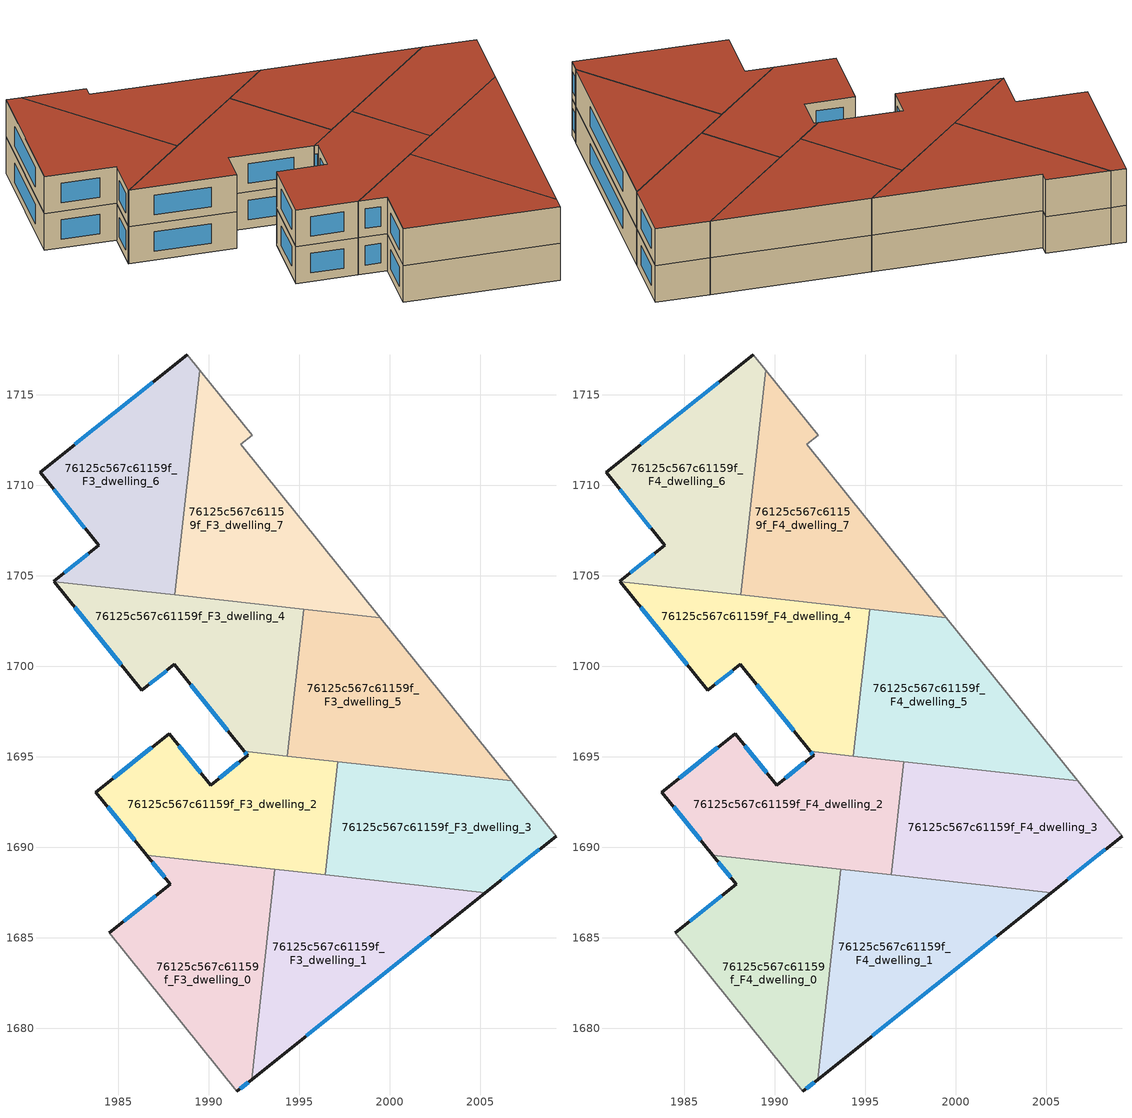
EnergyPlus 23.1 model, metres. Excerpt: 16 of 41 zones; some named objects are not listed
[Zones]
76125c567c61159f_F3_dwelling_0
 floor to 76125c567c61159f_F2_dwelling_0 (EU_floor_Construction): 1993.66,1688.78 1992.37,1677.17 1991.55,1676.52 1984.51,1685.28 1987.87,1687.96 1986.58,1689.57 z9
 wall outside (EU_wall_Construction): 1991.55,1676.52 1992.37,1677.17 / 1986.58,1689.57 1987.87,1687.96 1984.51,1685.28 z9:12
 wall to 76125c567c61159f_F3_dwelling_1 (EU_wall_Construction): 1992.37,1677.17 1993.66,1688.78 1986.58,1689.57 z9:12
 wall adiabatic (EU_wall_Construction): 1984.51,1685.28 1991.55,1676.52 z9:12
 window (EU_Window_Construction): 1991.74,1676.67 1992.18,1677.02 / 1987.08,1687.33 1985.3,1685.91 / 1986.88,1689.19 1987.57,1688.34 z9.7:11.3
76125c567c61159f_F3_dwelling_1
 floor to 76125c567c61159f_F2_dwelling_1 (EU_floor_Construction): 2005.28,1687.5 1992.37,1677.17 1993.66,1688.78 z9
 wall outside (EU_wall_Construction): 1992.37,1677.17 2005.28,1687.5 z9:12
 wall to 76125c567c61159f_F3_dwelling_2 (EU_wall_Construction): 1996.43,1688.48 1986.58,1689.57 z9:12
 wall to 76125c567c61159f_F3_dwelling_3 (EU_wall_Construction): 2005.28,1687.5 1996.43,1688.48 z9:12
 window (EU_Window_Construction): 1995.4,1679.59 2002.25,1685.07 z9.7:11.3
76125c567c61159f_F3_dwelling_2
 floor to 76125c567c61159f_F2_dwelling_2 (EU_floor_Construction): 1997.13,1694.74 1996.43,1688.48 1986.58,1689.57 1983.77,1693.06 1987.82,1696.29 1990.1,1693.44 1992.15,1695.08 1991.96,1695.31 z9
 wall outside (EU_wall_Construction): 1991.96,1695.31 1992.15,1695.08 1990.1,1693.44 1987.82,1696.29 1983.77,1693.06 1986.58,1689.57 z9:12
 wall to 76125c567c61159f_F3_dwelling_3 (EU_wall_Construction): 1996.43,1688.48 1997.13,1694.74 z9:12
 wall to 76125c567c61159f_F3_dwelling_5 (EU_wall_Construction): 1997.13,1694.74 1994.36,1695.05 z9:12
 wall to 76125c567c61159f_F3_dwelling_4 (EU_wall_Construction): 1994.35,1695.05 1991.96,1695.31 z9:12
 window (EU_Window_Construction): 1984.43,1692.24 1985.92,1690.39 / 1986.87,1695.53 1984.72,1693.82 / 1989.57,1694.11 1988.35,1695.62 / 1991.67,1694.7 1990.58,1693.83 / 1992.01,1695.26 1992.11,1695.14 z9.7:11.3
76125c567c61159f_F3_dwelling_3
 floor to 76125c567c61159f_F2_dwelling_3 (EU_floor_Construction): 2006.73,1693.68 2009.19,1690.62 2005.28,1687.5 1996.43,1688.48 1997.13,1694.74 z9
 wall outside (EU_wall_Construction): 2005.28,1687.5 2009.19,1690.62 z9:12
 wall adiabatic (EU_wall_Construction): 2009.19,1690.62 2006.73,1693.68 z9:12
 wall to 76125c567c61159f_F3_dwelling_5 (EU_wall_Construction): 2006.73,1693.68 1997.13,1694.74 z9:12
 window (EU_Window_Construction): 2006.2,1688.23 2008.27,1689.89 z9.7:11.3
76125c567c61159f_F3_dwelling_4
 floor to 76125c567c61159f_F2_dwelling_4 (EU_floor_Construction): 1995.25,1703.16 1994.35,1695.05 1991.96,1695.31 1988.11,1700.11 1986.31,1698.68 1981.47,1704.69 z9
 wall outside (EU_wall_Construction): 1981.47,1704.69 1986.31,1698.68 1988.11,1700.11 1991.96,1695.31 z9:12
 wall to 76125c567c61159f_F3_dwelling_5 (EU_wall_Construction): 1994.35,1695.05 1995.25,1703.16 z9:12
 wall to 76125c567c61159f_F3_dwelling_7 (EU_wall_Construction): 1995.25,1703.16 1988.13,1703.95 z9:12
 wall to 76125c567c61159f_F3_dwelling_6 (EU_wall_Construction): 1988.13,1703.95 1981.47,1704.69 z9:12
 window (EU_Window_Construction): 1989.01,1698.98 1991.06,1696.44 / 1986.73,1699.01 1987.68,1699.77 / 1982.61,1703.28 1985.17,1700.09 z9.7:11.3
76125c567c61159f_F3_dwelling_5
 floor to 76125c567c61159f_F2_dwelling_5 (EU_floor_Construction): 1999.48,1702.69 2006.73,1693.68 1994.35,1695.05 1995.25,1703.16 z9
 wall adiabatic (EU_wall_Construction): 2006.73,1693.68 1999.48,1702.69 z9:12
 wall to 76125c567c61159f_F3_dwelling_7 (EU_wall_Construction): 1999.48,1702.69 1995.25,1703.16 z9:12
76125c567c61159f_F3_dwelling_6
 floor to 76125c567c61159f_F2_dwelling_6 (EU_floor_Construction): 1988.81,1717.23 1989.5,1716.37 1988.13,1703.95 1981.47,1704.69 1981.45,1704.71 1983.93,1706.7 1980.68,1710.74 z9
 wall outside (EU_wall_Construction): 1988.81,1717.23 1980.68,1710.74 1983.93,1706.7 1981.45,1704.71 z9:12
 wall adiabatic (EU_wall_Construction): 1989.5,1716.37 1988.81,1717.23 / 1981.45,1704.71 1981.47,1704.69 z9:12
 wall to 76125c567c61159f_F3_dwelling_7 (EU_wall_Construction): 1988.13,1703.95 1989.5,1716.37 z9:12
 window (EU_Window_Construction): 1983.35,1706.23 1982.03,1705.18 / 1981.45,1709.79 1983.17,1707.65 / 1986.9,1715.7 1982.59,1712.26 z9.7:11.3
76125c567c61159f_F3_dwelling_7
 floor to 76125c567c61159f_F2_dwelling_7 (EU_floor_Construction): 1992.41,1712.76 1991.78,1712.26 1999.48,1702.69 1988.13,1703.95 1989.5,1716.37 z9
 wall adiabatic (EU_wall_Construction): 1999.48,1702.69 1991.78,1712.26 1992.41,1712.76 1989.5,1716.37 z9:12
76125c567c61159f_F4_dwelling_0
 floor to 76125c567c61159f_F3_dwelling_0 (EU_floor_Construction): 1993.66,1688.78 1992.37,1677.17 1991.55,1676.52 1984.51,1685.28 1987.87,1687.96 1986.58,1689.57 z12
 wall outside (EU_wall_Construction): 1991.55,1676.52 1992.37,1677.17 / 1986.58,1689.57 1987.87,1687.96 1984.51,1685.28 z12:15
 wall to 76125c567c61159f_F4_dwelling_1 (EU_wall_Construction): 1992.37,1677.17 1993.66,1688.78 1986.58,1689.57 z12:15
 wall adiabatic (EU_wall_Construction): 1984.51,1685.28 1991.55,1676.52 z12:15
 window (EU_Window_Construction): 1991.74,1676.67 1992.18,1677.02 / 1987.08,1687.33 1985.3,1685.91 / 1986.88,1689.19 1987.57,1688.34 z12.7:14.3
 roof outside (EU_roof_Construction): 1992.37,1677.17 1993.66,1688.78 1986.58,1689.57 1987.87,1687.96 1984.51,1685.28 1991.55,1676.52 z15
76125c567c61159f_F4_dwelling_1
 floor to 76125c567c61159f_F3_dwelling_1 (EU_floor_Construction): 2005.28,1687.5 1992.37,1677.17 1993.66,1688.78 z12
 wall outside (EU_wall_Construction): 1992.37,1677.17 2005.28,1687.5 z12:15
 wall to 76125c567c61159f_F4_dwelling_2 (EU_wall_Construction): 1996.43,1688.48 1986.58,1689.57 z12:15
 wall to 76125c567c61159f_F4_dwelling_3 (EU_wall_Construction): 2005.28,1687.5 1996.43,1688.48 z12:15
 window (EU_Window_Construction): 1995.4,1679.59 2002.25,1685.07 z12.7:14.3
 roof outside (EU_roof_Construction): 2005.28,1687.5 1993.66,1688.78 1992.37,1677.17 z15
76125c567c61159f_F4_dwelling_2
 floor to 76125c567c61159f_F3_dwelling_2 (EU_floor_Construction): 1997.13,1694.74 1996.43,1688.48 1986.58,1689.57 1983.77,1693.06 1987.82,1696.29 1990.1,1693.44 1992.15,1695.08 1991.96,1695.31 z12
 wall outside (EU_wall_Construction): 1991.96,1695.31 1992.15,1695.08 1990.1,1693.44 1987.82,1696.29 1983.77,1693.06 1986.58,1689.57 z12:15
 wall to 76125c567c61159f_F4_dwelling_3 (EU_wall_Construction): 1996.43,1688.48 1997.13,1694.74 z12:15
 wall to 76125c567c61159f_F4_dwelling_5 (EU_wall_Construction): 1997.13,1694.74 1994.36,1695.05 z12:15
 wall to 76125c567c61159f_F4_dwelling_4 (EU_wall_Construction): 1994.35,1695.05 1991.96,1695.31 z12:15
 window (EU_Window_Construction): 1984.43,1692.24 1985.92,1690.39 / 1986.87,1695.53 1984.72,1693.82 / 1989.57,1694.11 1988.35,1695.62 / 1991.67,1694.7 1990.58,1693.83 / 1992.01,1695.26 1992.11,1695.14 z12.7:14.3
 roof outside (EU_roof_Construction): 1996.43,1688.48 1997.13,1694.74 1991.96,1695.31 1992.15,1695.08 1990.1,1693.44 1987.82,1696.29 1983.77,1693.06 1986.58,1689.57 z15
76125c567c61159f_F4_dwelling_3
 floor to 76125c567c61159f_F3_dwelling_3 (EU_floor_Construction): 2006.73,1693.68 2009.19,1690.62 2005.28,1687.5 1996.43,1688.48 1997.13,1694.74 z12
 wall outside (EU_wall_Construction): 2005.28,1687.5 2009.19,1690.62 z12:15
 wall adiabatic (EU_wall_Construction): 2009.19,1690.62 2006.73,1693.68 z12:15
 wall to 76125c567c61159f_F4_dwelling_5 (EU_wall_Construction): 2006.73,1693.68 1997.13,1694.74 z12:15
 window (EU_Window_Construction): 2006.2,1688.23 2008.27,1689.89 z12.7:14.3
 roof outside (EU_roof_Construction): 2009.19,1690.62 2006.73,1693.68 1997.13,1694.74 1996.43,1688.48 2005.28,1687.5 z15
76125c567c61159f_F4_dwelling_4
 floor to 76125c567c61159f_F3_dwelling_4 (EU_floor_Construction): 1995.25,1703.16 1994.35,1695.05 1991.96,1695.31 1988.11,1700.11 1986.31,1698.68 1981.47,1704.69 z12
 wall outside (EU_wall_Construction): 1981.47,1704.69 1986.31,1698.68 1988.11,1700.11 1991.96,1695.31 z12:15
 wall to 76125c567c61159f_F4_dwelling_5 (EU_wall_Construction): 1994.35,1695.05 1995.25,1703.16 z12:15
 wall to 76125c567c61159f_F4_dwelling_7 (EU_wall_Construction): 1995.25,1703.16 1988.13,1703.95 z12:15
 wall to 76125c567c61159f_F4_dwelling_6 (EU_wall_Construction): 1988.13,1703.95 1981.47,1704.69 z12:15
 window (EU_Window_Construction): 1989.01,1698.98 1991.06,1696.44 / 1986.73,1699.01 1987.68,1699.77 / 1982.61,1703.28 1985.17,1700.09 z12.7:14.3
 roof outside (EU_roof_Construction): 1994.35,1695.05 1995.25,1703.16 1981.47,1704.69 1986.31,1698.68 1988.11,1700.11 1991.96,1695.31 z15
76125c567c61159f_F4_dwelling_5
 floor to 76125c567c61159f_F3_dwelling_5 (EU_floor_Construction): 1999.48,1702.69 2006.73,1693.68 1994.35,1695.05 1995.25,1703.16 z12
 wall adiabatic (EU_wall_Construction): 2006.73,1693.68 1999.48,1702.69 z12:15
 wall to 76125c567c61159f_F4_dwelling_7 (EU_wall_Construction): 1999.48,1702.69 1995.25,1703.16 z12:15
 roof outside (EU_roof_Construction): 2006.73,1693.68 1999.48,1702.69 1995.25,1703.16 1994.35,1695.05 z15
76125c567c61159f_F4_dwelling_6
 floor to 76125c567c61159f_F3_dwelling_6 (EU_floor_Construction): 1988.81,1717.23 1989.5,1716.37 1988.13,1703.95 1981.47,1704.69 1981.45,1704.71 1983.93,1706.7 1980.68,1710.74 z12
 wall outside (EU_wall_Construction): 1988.81,1717.23 1980.68,1710.74 1983.93,1706.7 1981.45,1704.71 z12:15
 wall adiabatic (EU_wall_Construction): 1989.5,1716.37 1988.81,1717.23 / 1981.45,1704.71 1981.47,1704.69 z12:15
 wall to 76125c567c61159f_F4_dwelling_7 (EU_wall_Construction): 1988.13,1703.95 1989.5,1716.37 z12:15
 window (EU_Window_Construction): 1983.35,1706.23 1982.03,1705.18 / 1981.45,1709.79 1983.17,1707.65 / 1986.9,1715.7 1982.59,1712.26 z12.7:14.3
 roof outside (EU_roof_Construction): 1988.13,1703.95 1989.5,1716.37 1988.81,1717.23 1980.68,1710.74 1983.93,1706.7 1981.45,1704.71 1981.47,1704.69 z15
76125c567c61159f_F4_dwelling_7
 floor to 76125c567c61159f_F3_dwelling_7 (EU_floor_Construction): 1992.41,1712.76 1991.78,1712.26 1999.48,1702.69 1988.13,1703.95 1989.5,1716.37 z12
 wall adiabatic (EU_wall_Construction): 1999.48,1702.69 1991.78,1712.26 1992.41,1712.76 1989.5,1716.37 z12:15
 roof outside (EU_roof_Construction): 1999.48,1702.69 1991.78,1712.26 1992.41,1712.76 1989.5,1716.37 1988.13,1703.95 z15
[Building]
EU S2 Campaign: North Axis=0; Terrain=City; Solar Distribution=FullExterior
[Site:Location]
Budapest.Ferenc.Liszt.Intl.AP: Latitude=47.437; Longitude=19.256; Time Zone=1; Elevation=185
[SizingPeriod:WeatherFileDays]
AnnualSizingPeriod: Begin Month=1; Begin Day of Month=1; End Month=12; End Day of Month=31; Day of Week for Start Day=Monday; Use Weather File Daylight Saving Period=No; Use Weather File Rain and Snow Indicators=No
[MATERIAL]
EU_InternalMass_Material: Roughness=MediumRough; Thickness=0.1; Conductivity=1; Density=1800; Specific Heat=900; Thermal Absorptance=0.9; Solar Absorptance=0.7; Visible Absorptance=0.7
[MATERIAL:NOMASS] Roughness=MediumRough; Thermal Absorptance=0.9; Solar Absorptance=0.7; Visible Absorptance=0.7
Name | Thermal Resistance
EU_wall_NoMass | 0.832559
EU_roof_NoMass | 1.39638
EU_floor_NoMass | 0.872794
[WINDOWMATERIAL:SIMPLEGLAZINGSYSTEM]
EU_Window_SimpleGlazing: UFactor=2.79869; Solar Heat Gain Coefficient=0.75; Visible Transmittance=0.75
[CONSTRUCTION]
EU_wall_Construction: EU_wall_NoMass
EU_roof_Construction: EU_roof_NoMass
EU_floor_Construction: EU_floor_NoMass
EU_Window_Construction: EU_Window_SimpleGlazing
EU_InternalMass_Construction: EU_InternalMass_Material
[ZONE] Type=1; Multiplier=1; Ceiling Height=autocalculate; Floor Area=autocalculate; Part of Total Floor Area=Yes
Name | Volume
76125c567c61159f_F3_dwelling_0; 76125c567c61159f_F4_dwelling_0 | 204.917
76125c567c61159f_F3_dwelling_1; 76125c567c61159f_F4_dwelling_1 | 204.966
76125c567c61159f_F3_dwelling_2; 76125c567c61159f_F4_dwelling_2 | 205.735
76125c567c61159f_F3_dwelling_3; 76125c567c61159f_F4_dwelling_3 | 204.947
76125c567c61159f_F3_dwelling_4; 76125c567c61159f_F4_dwelling_4 | 204.545
76125c567c61159f_F3_dwelling_5; 76125c567c61159f_F4_dwelling_5 | 204.55
76125c567c61159f_F3_dwelling_6; 76125c567c61159f_F4_dwelling_6 | 204.942
76125c567c61159f_F3_dwelling_7; 76125c567c61159f_F4_dwelling_7 | 204.957
[INTERNALMASS] Construction=EU_InternalMass_Construction
Name | Zone or ZoneList | Surface Area
76125c567c61159f_F3_dwelling_0_EU_InternalMass | 76125c567c61159f_F3_dwelling_0 | 68.3055
76125c567c61159f_F3_dwelling_1_EU_InternalMass | 76125c567c61159f_F3_dwelling_1 | 68.3256
76125c567c61159f_F3_dwelling_2_EU_InternalMass | 76125c567c61159f_F3_dwelling_2 | 68.5793
76125c567c61159f_F3_dwelling_3_EU_InternalMass | 76125c567c61159f_F3_dwelling_3 | 68.3156
76125c567c61159f_F3_dwelling_4_EU_InternalMass | 76125c567c61159f_F3_dwelling_4 | 68.1818
76125c567c61159f_F3_dwelling_5_EU_InternalMass | 76125c567c61159f_F3_dwelling_5 | 68.1833
76125c567c61159f_F3_dwelling_6_EU_InternalMass | 76125c567c61159f_F3_dwelling_6 | 68.3141
76125c567c61159f_F3_dwelling_7_EU_InternalMass | 76125c567c61159f_F3_dwelling_7 | 68.3189
76125c567c61159f_F4_dwelling_0_EU_InternalMass | 76125c567c61159f_F4_dwelling_0 | 68.3055
76125c567c61159f_F4_dwelling_1_EU_InternalMass | 76125c567c61159f_F4_dwelling_1 | 68.3256
76125c567c61159f_F4_dwelling_2_EU_InternalMass | 76125c567c61159f_F4_dwelling_2 | 68.5793
76125c567c61159f_F4_dwelling_3_EU_InternalMass | 76125c567c61159f_F4_dwelling_3 | 68.3156
76125c567c61159f_F4_dwelling_4_EU_InternalMass | 76125c567c61159f_F4_dwelling_4 | 68.1818
76125c567c61159f_F4_dwelling_5_EU_InternalMass | 76125c567c61159f_F4_dwelling_5 | 68.1833
76125c567c61159f_F4_dwelling_6_EU_InternalMass | 76125c567c61159f_F4_dwelling_6 | 68.3141
76125c567c61159f_F4_dwelling_7_EU_InternalMass | 76125c567c61159f_F4_dwelling_7 | 68.3189
[OTHEREQUIPMENT] Fuel Type=Electricity; Design Level Calculation Method=Watts/Area; Power per Zone Floor Area=1; Fraction Latent=0; Fraction Radiant=0; Fraction Lost=0; Carbon Dioxide Generation Rate=0; EndUse Subcategory=EU_Step8_InternalGains
Name | Zone or ZoneList or Space or SpaceList | Schedule
EU_Step8_InternalGain_76125c567c61159f_F3_dwelling_0_f000 | 76125c567c61159f_F3_dwelling_0 | EU_Step8_GainSchedule_76125c567c61159f_F3_dwelling_0_f000
EU_Step8_InternalGain_76125c567c61159f_F3_dwelling_1_f000 | 76125c567c61159f_F3_dwelling_1 | EU_Step8_GainSchedule_76125c567c61159f_F3_dwelling_1_f000
EU_Step8_InternalGain_76125c567c61159f_F3_dwelling_2_f000 | 76125c567c61159f_F3_dwelling_2 | EU_Step8_GainSchedule_76125c567c61159f_F3_dwelling_2_f000
EU_Step8_InternalGain_76125c567c61159f_F3_dwelling_3_f000 | 76125c567c61159f_F3_dwelling_3 | EU_Step8_GainSchedule_76125c567c61159f_F3_dwelling_3_f000
EU_Step8_InternalGain_76125c567c61159f_F3_dwelling_4_f000 | 76125c567c61159f_F3_dwelling_4 | EU_Step8_GainSchedule_76125c567c61159f_F3_dwelling_4_f000
EU_Step8_InternalGain_76125c567c61159f_F3_dwelling_5_f000 | 76125c567c61159f_F3_dwelling_5 | EU_Step8_GainSchedule_76125c567c61159f_F3_dwelling_5_f000
EU_Step8_InternalGain_76125c567c61159f_F3_dwelling_6_f000 | 76125c567c61159f_F3_dwelling_6 | EU_Step8_GainSchedule_76125c567c61159f_F3_dwelling_6_f000
EU_Step8_InternalGain_76125c567c61159f_F3_dwelling_7_f000 | 76125c567c61159f_F3_dwelling_7 | EU_Step8_GainSchedule_76125c567c61159f_F3_dwelling_7_f000
EU_Step8_InternalGain_76125c567c61159f_F4_dwelling_0_f000 | 76125c567c61159f_F4_dwelling_0 | EU_Step8_GainSchedule_76125c567c61159f_F4_dwelling_0_f000
EU_Step8_InternalGain_76125c567c61159f_F4_dwelling_1_f000 | 76125c567c61159f_F4_dwelling_1 | EU_Step8_GainSchedule_76125c567c61159f_F4_dwelling_1_f000
EU_Step8_InternalGain_76125c567c61159f_F4_dwelling_2_f000 | 76125c567c61159f_F4_dwelling_2 | EU_Step8_GainSchedule_76125c567c61159f_F4_dwelling_2_f000
EU_Step8_InternalGain_76125c567c61159f_F4_dwelling_3_f000 | 76125c567c61159f_F4_dwelling_3 | EU_Step8_GainSchedule_76125c567c61159f_F4_dwelling_3_f000
EU_Step8_InternalGain_76125c567c61159f_F4_dwelling_4_f000 | 76125c567c61159f_F4_dwelling_4 | EU_Step8_GainSchedule_76125c567c61159f_F4_dwelling_4_f000
EU_Step8_InternalGain_76125c567c61159f_F4_dwelling_5_f000 | 76125c567c61159f_F4_dwelling_5 | EU_Step8_GainSchedule_76125c567c61159f_F4_dwelling_5_f000
EU_Step8_InternalGain_76125c567c61159f_F4_dwelling_6_f000 | 76125c567c61159f_F4_dwelling_6 | EU_Step8_GainSchedule_76125c567c61159f_F4_dwelling_6_f000
EU_Step8_InternalGain_76125c567c61159f_F4_dwelling_7_f000 | 76125c567c61159f_F4_dwelling_7 | EU_Step8_GainSchedule_76125c567c61159f_F4_dwelling_7_f000
[ZONEVENTILATION:DESIGNFLOWRATE] Schedule=EU_AlwaysOn; Design Flow Rate Calculation Method=AirChanges/Hour; Air Changes per Hour=0.475469; Ventilation Type=Natural; Fan Pressure Rise=0; Fan Total Efficiency=1; Constant Term Coefficient=1; Temperature Term Coefficient=0; Velocity Term Coefficient=0; Velocity Squared Term Coefficient=0; Minimum Indoor Temperature=-100; Maximum Indoor Temperature=100; Delta Temperature=-100; Minimum Outdoor Temperature=-100; Maximum Outdoor Temperature=100; Maximum Wind Speed=40
Name | Zone or ZoneList or Space or SpaceList
EU_ConstantAir_76125c567c61159f_F3_dwelling_0 | 76125c567c61159f_F3_dwelling_0
EU_ConstantAir_76125c567c61159f_F3_dwelling_1 | 76125c567c61159f_F3_dwelling_1
EU_ConstantAir_76125c567c61159f_F3_dwelling_2 | 76125c567c61159f_F3_dwelling_2
EU_ConstantAir_76125c567c61159f_F3_dwelling_3 | 76125c567c61159f_F3_dwelling_3
EU_ConstantAir_76125c567c61159f_F3_dwelling_4 | 76125c567c61159f_F3_dwelling_4
EU_ConstantAir_76125c567c61159f_F3_dwelling_5 | 76125c567c61159f_F3_dwelling_5
EU_ConstantAir_76125c567c61159f_F3_dwelling_6 | 76125c567c61159f_F3_dwelling_6
EU_ConstantAir_76125c567c61159f_F3_dwelling_7 | 76125c567c61159f_F3_dwelling_7
EU_ConstantAir_76125c567c61159f_F4_dwelling_0 | 76125c567c61159f_F4_dwelling_0
EU_ConstantAir_76125c567c61159f_F4_dwelling_1 | 76125c567c61159f_F4_dwelling_1
EU_ConstantAir_76125c567c61159f_F4_dwelling_2 | 76125c567c61159f_F4_dwelling_2
EU_ConstantAir_76125c567c61159f_F4_dwelling_3 | 76125c567c61159f_F4_dwelling_3
EU_ConstantAir_76125c567c61159f_F4_dwelling_4 | 76125c567c61159f_F4_dwelling_4
EU_ConstantAir_76125c567c61159f_F4_dwelling_5 | 76125c567c61159f_F4_dwelling_5
EU_ConstantAir_76125c567c61159f_F4_dwelling_6 | 76125c567c61159f_F4_dwelling_6
EU_ConstantAir_76125c567c61159f_F4_dwelling_7 | 76125c567c61159f_F4_dwelling_7
[HVACTEMPLATE:ZONE:IDEALLOADSAIRSYSTEM] System Availability Schedule=EU_AlwaysOn; Maximum Heating Supply Air Temperature=50; Minimum Cooling Supply Air Temperature=13; Maximum Heating Supply Air Humidity Ratio=0.0156; Minimum Cooling Supply Air Humidity Ratio=0.0077; Heating Limit=NoLimit; Cooling Limit=NoLimit; Heating Availability Schedule=EU_AlwaysOn; Cooling Availability Schedule=EU_CoolingOff; Dehumidification Control Type=ConstantSensibleHeatRatio; Cooling Sensible Heat Ratio=0.7; Dehumidification Setpoint=60; Humidification Control Type=None; Humidification Setpoint=30; Outdoor Air Method=None; Outdoor Air Flow Rate per Person=0.00944; Outdoor Air Flow Rate per Zone Floor Area=0; Outdoor Air Flow Rate per Zone=0; Demand Controlled Ventilation Type=None; Outdoor Air Economizer Type=NoEconomizer; Heat Recovery Type=None; Sensible Heat Recovery Effectiveness=0.7; Latent Heat Recovery Effectiveness=0.65
Name | Template Thermostat
76125c567c61159f_F3_dwelling_0 | EU_HeatOnly_76125c567c61159f_F3_dwelling_0
76125c567c61159f_F3_dwelling_1 | EU_HeatOnly_76125c567c61159f_F3_dwelling_1
76125c567c61159f_F3_dwelling_2 | EU_HeatOnly_76125c567c61159f_F3_dwelling_2
76125c567c61159f_F3_dwelling_3 | EU_HeatOnly_76125c567c61159f_F3_dwelling_3
76125c567c61159f_F3_dwelling_4 | EU_HeatOnly_76125c567c61159f_F3_dwelling_4
76125c567c61159f_F3_dwelling_5 | EU_HeatOnly_76125c567c61159f_F3_dwelling_5
76125c567c61159f_F3_dwelling_6 | EU_HeatOnly_76125c567c61159f_F3_dwelling_6
76125c567c61159f_F3_dwelling_7 | EU_HeatOnly_76125c567c61159f_F3_dwelling_7
76125c567c61159f_F4_dwelling_0 | EU_HeatOnly_76125c567c61159f_F4_dwelling_0
76125c567c61159f_F4_dwelling_1 | EU_HeatOnly_76125c567c61159f_F4_dwelling_1
76125c567c61159f_F4_dwelling_2 | EU_HeatOnly_76125c567c61159f_F4_dwelling_2
76125c567c61159f_F4_dwelling_3 | EU_HeatOnly_76125c567c61159f_F4_dwelling_3
76125c567c61159f_F4_dwelling_4 | EU_HeatOnly_76125c567c61159f_F4_dwelling_4
76125c567c61159f_F4_dwelling_5 | EU_HeatOnly_76125c567c61159f_F4_dwelling_5
76125c567c61159f_F4_dwelling_6 | EU_HeatOnly_76125c567c61159f_F4_dwelling_6
76125c567c61159f_F4_dwelling_7 | EU_HeatOnly_76125c567c61159f_F4_dwelling_7
[SIZING:ZONE] Zone Cooling Design Supply Air Temperature Input Method=SupplyAirTemperature; Zone Cooling Design Supply Air Temperature=13; Zone Heating Design Supply Air Temperature Input Method=SupplyAirTemperature; Zone Heating Design Supply Air Temperature=50; Zone Cooling Design Supply Air Humidity Ratio=0.008; Zone Heating Design Supply Air Humidity Ratio=0.008; Cooling Design Air Flow Method=DesignDay; Cooling Design Air Flow Rate=0; Cooling Minimum Air Flow per Zone Floor Area=0.000762; Cooling Minimum Air Flow=0; Cooling Minimum Air Flow Fraction=0.2; Heating Design Air Flow Method=DesignDay; Heating Design Air Flow Rate=0; Heating Maximum Air Flow per Zone Floor Area=0.002032; Heating Maximum Air Flow=0.141576; Heating Maximum Air Flow Fraction=0.3; Account for Dedicated Outdoor Air System=No; Dedicated Outdoor Air System Control Strategy=NeutralSupplyAir; Dedicated Outdoor Air Low Setpoint Temperature for Design=autosize; Dedicated Outdoor Air High Setpoint Temperature for Design=autosize; Zone Load Sizing Method=Sensible Load Only No Latent Load; Zone Latent Cooling Design Supply Air Humidity Ratio Input Method=HumidityRatioDifference; Zone Cooling Design Supply Air Humidity Ratio Difference=0.005; Zone Latent Heating Design Supply Air Humidity Ratio Input Method=HumidityRatioDifference; Zone Humidification Design Supply Air Humidity Ratio Difference=0.005
76125c567c61159f_F3_dwelling_0; 76125c567c61159f_F3_dwelling_1; 76125c567c61159f_F3_dwelling_2; 76125c567c61159f_F3_dwelling_3; 76125c567c61159f_F3_dwelling_4; 76125c567c61159f_F3_dwelling_5; 76125c567c61159f_F3_dwelling_6; 76125c567c61159f_F3_dwelling_7; 76125c567c61159f_F4_dwelling_0; 76125c567c61159f_F4_dwelling_1; 76125c567c61159f_F4_dwelling_2; 76125c567c61159f_F4_dwelling_3; 76125c567c61159f_F4_dwelling_4; 76125c567c61159f_F4_dwelling_5; 76125c567c61159f_F4_dwelling_6; 76125c567c61159f_F4_dwelling_7
[SCHEDULE:CONSTANT]
Name | Hourly Value
EU_AlwaysOn | 1
EU_CoolingOff | 0
[SCHEDULE:FILE] Column Number=1; Rows to Skip at Top=0; Number of Hours of Data=8760; Column Separator=Comma; Interpolate to Timestep=No; Minutes per Item=60; Adjust Schedule for Daylight Savings=Yes
Name | File
EU_Step8_GainSchedule_76125c567c61159f_F3_dwelling_0_f000 | ../../schedules/76125c567c61159f/76125c567c61159f_F3_dwelling_0_f000_gain.csv
EU_Step8_GainSchedule_76125c567c61159f_F3_dwelling_1_f000 | ../../schedules/76125c567c61159f/76125c567c61159f_F3_dwelling_1_f000_gain.csv
EU_Step8_GainSchedule_76125c567c61159f_F3_dwelling_2_f000 | ../../schedules/76125c567c61159f/76125c567c61159f_F3_dwelling_2_f000_gain.csv
EU_Step8_GainSchedule_76125c567c61159f_F3_dwelling_3_f000 | ../../schedules/76125c567c61159f/76125c567c61159f_F3_dwelling_3_f000_gain.csv
EU_Step8_GainSchedule_76125c567c61159f_F3_dwelling_4_f000 | ../../schedules/76125c567c61159f/76125c567c61159f_F3_dwelling_4_f000_gain.csv
EU_Step8_GainSchedule_76125c567c61159f_F3_dwelling_5_f000 | ../../schedules/76125c567c61159f/76125c567c61159f_F3_dwelling_5_f000_gain.csv
EU_Step8_GainSchedule_76125c567c61159f_F3_dwelling_6_f000 | ../../schedules/76125c567c61159f/76125c567c61159f_F3_dwelling_6_f000_gain.csv
EU_Step8_GainSchedule_76125c567c61159f_F3_dwelling_7_f000 | ../../schedules/76125c567c61159f/76125c567c61159f_F3_dwelling_7_f000_gain.csv
EU_Step8_GainSchedule_76125c567c61159f_F4_dwelling_0_f000 | ../../schedules/76125c567c61159f/76125c567c61159f_F4_dwelling_0_f000_gain.csv
EU_Step8_GainSchedule_76125c567c61159f_F4_dwelling_1_f000 | ../../schedules/76125c567c61159f/76125c567c61159f_F4_dwelling_1_f000_gain.csv
EU_Step8_GainSchedule_76125c567c61159f_F4_dwelling_2_f000 | ../../schedules/76125c567c61159f/76125c567c61159f_F4_dwelling_2_f000_gain.csv
EU_Step8_GainSchedule_76125c567c61159f_F4_dwelling_3_f000 | ../../schedules/76125c567c61159f/76125c567c61159f_F4_dwelling_3_f000_gain.csv
EU_Step8_GainSchedule_76125c567c61159f_F4_dwelling_4_f000 | ../../schedules/76125c567c61159f/76125c567c61159f_F4_dwelling_4_f000_gain.csv
EU_Step8_GainSchedule_76125c567c61159f_F4_dwelling_5_f000 | ../../schedules/76125c567c61159f/76125c567c61159f_F4_dwelling_5_f000_gain.csv
EU_Step8_GainSchedule_76125c567c61159f_F4_dwelling_6_f000 | ../../schedules/76125c567c61159f/76125c567c61159f_F4_dwelling_6_f000_gain.csv
EU_Step8_GainSchedule_76125c567c61159f_F4_dwelling_7_f000 | ../../schedules/76125c567c61159f/76125c567c61159f_F4_dwelling_7_f000_gain.csv
